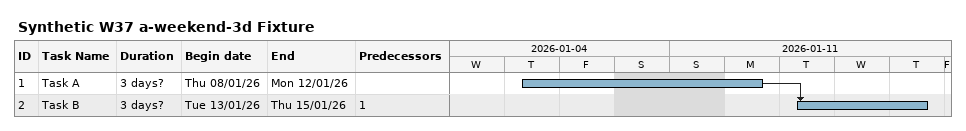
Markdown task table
Synthetic W37 a-weekend-3d Fixture

| ID | Task | Duration | Start | Finish | Predecessors |
|---|---|---|---|---|---|
| 1 | Task A | 3d? | 2026-01-08 | 2026-01-12 |  |
| 2 | Task B | 3d? | 2026-01-13 | 2026-01-15 | 1 |
